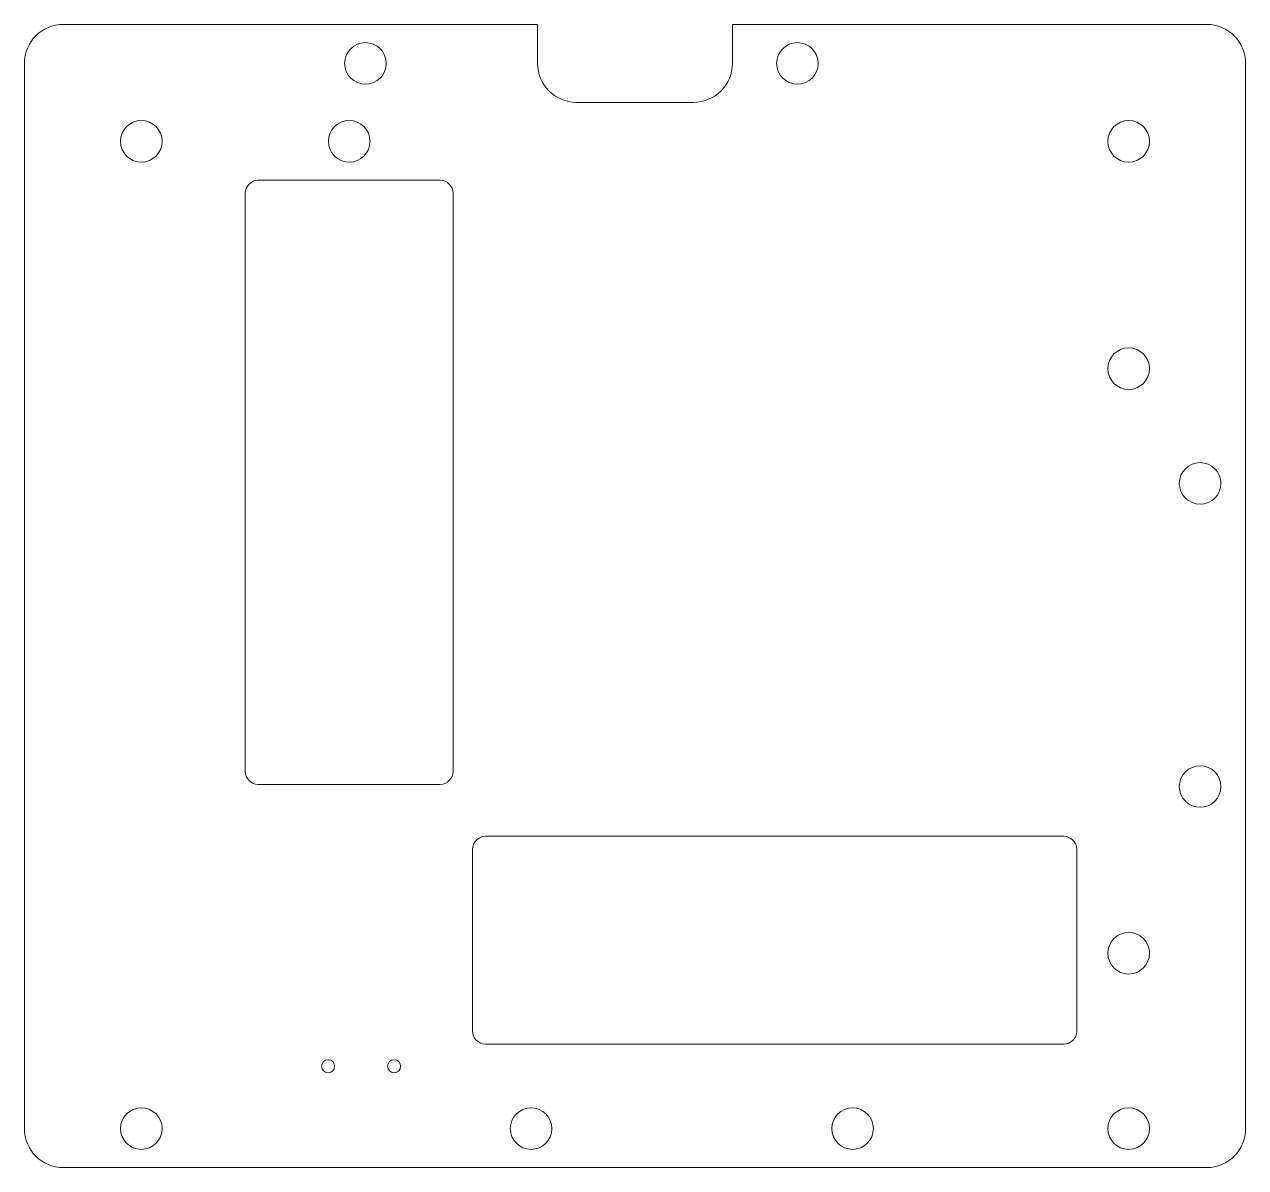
# Model space of a CAD drawing. Header units: millimetres. Extents: x -87.6 to 6.4, y 4 to 92.
import ezdxf

# ---------------------------------------------------------------- set-up
doc = ezdxf.new("R2010")
doc.units = ezdxf.units.MM

msp = doc.modelspace()

# ---------------------------------------------------------------- linework, layer by layer
at = {"color": 7, "linetype": 'Continuous', "lineweight": 15}
for p, q in [((-48.065, 91.952), (-84.565, 91.952)), ((-48.065, 88.952), (-48.065, 91.952)), ((3.435, 91.952), (-33.065, 91.952)), ((-33.065, 91.952), (-33.065, 88.952)), ((-87.565, 88.952), (-87.565, 6.952)), ((6.435, 6.952), (6.435, 88.952)), ((-36.065, 85.952), (-45.065, 85.952)), ((-55.565, 79.952), (-69.565, 79.952)), ((-70.565, 78.952), (-70.565, 34.452)), ((-54.565, 34.452), (-54.565, 78.952)), ((-69.565, 33.452), (-55.565, 33.452)), ((-7.565, 29.452), (-52.065, 29.452)), ((-53.065, 28.452), (-53.065, 14.452)), ((-6.565, 14.452), (-6.565, 28.452)), ((-52.065, 13.452), (-7.565, 13.452)), ((-84.565, 3.952), (3.435, 3.952))]:
    msp.add_line(p, q, dxfattribs=at)
for centre, radius in [((-61.315, 88.952), 1.6), ((-28.065, 88.952), 1.6), ((-78.565, 82.952), 1.6), ((-62.565, 82.952), 1.6), ((-2.565, 82.952), 1.6), ((-2.565, 65.452), 1.6), ((2.935, 56.619), 1.6), ((2.935, 33.285), 1.6), ((-2.565, 20.452), 1.6), ((-64.185, 11.752), 0.5), ((-59.105, 11.752), 0.5), ((-78.565, 6.952), 1.6), ((-48.565, 6.952), 1.6), ((-23.815, 6.952), 1.6), ((-2.565, 6.952), 1.6)]:
    msp.add_circle(centre, radius, dxfattribs=at)
for centre, radius, start, end in [((-84.565, 88.952), 3, 90, 180), ((3.435, 88.952), 3, 0, 90), ((-45.065, 88.952), 3, 180, 270), ((-36.065, 88.952), 3, 270, 0), ((-69.565, 78.952), 1, 90, 180), ((-55.565, 78.952), 1, 0, 90), ((-69.565, 34.452), 1, 180, 270), ((-55.565, 34.452), 1, 270, 0), ((-52.065, 28.452), 1, 90, 180), ((-7.565, 28.452), 1, 0, 90), ((-52.065, 14.452), 1, 180, 270), ((-7.565, 14.452), 1, 270, 0), ((-84.565, 6.952), 3, 180, 270), ((3.435, 6.952), 3, 270, 0)]:
    msp.add_arc(centre, radius, start, end, dxfattribs=at)

doc.saveas('drawing.dxf')
